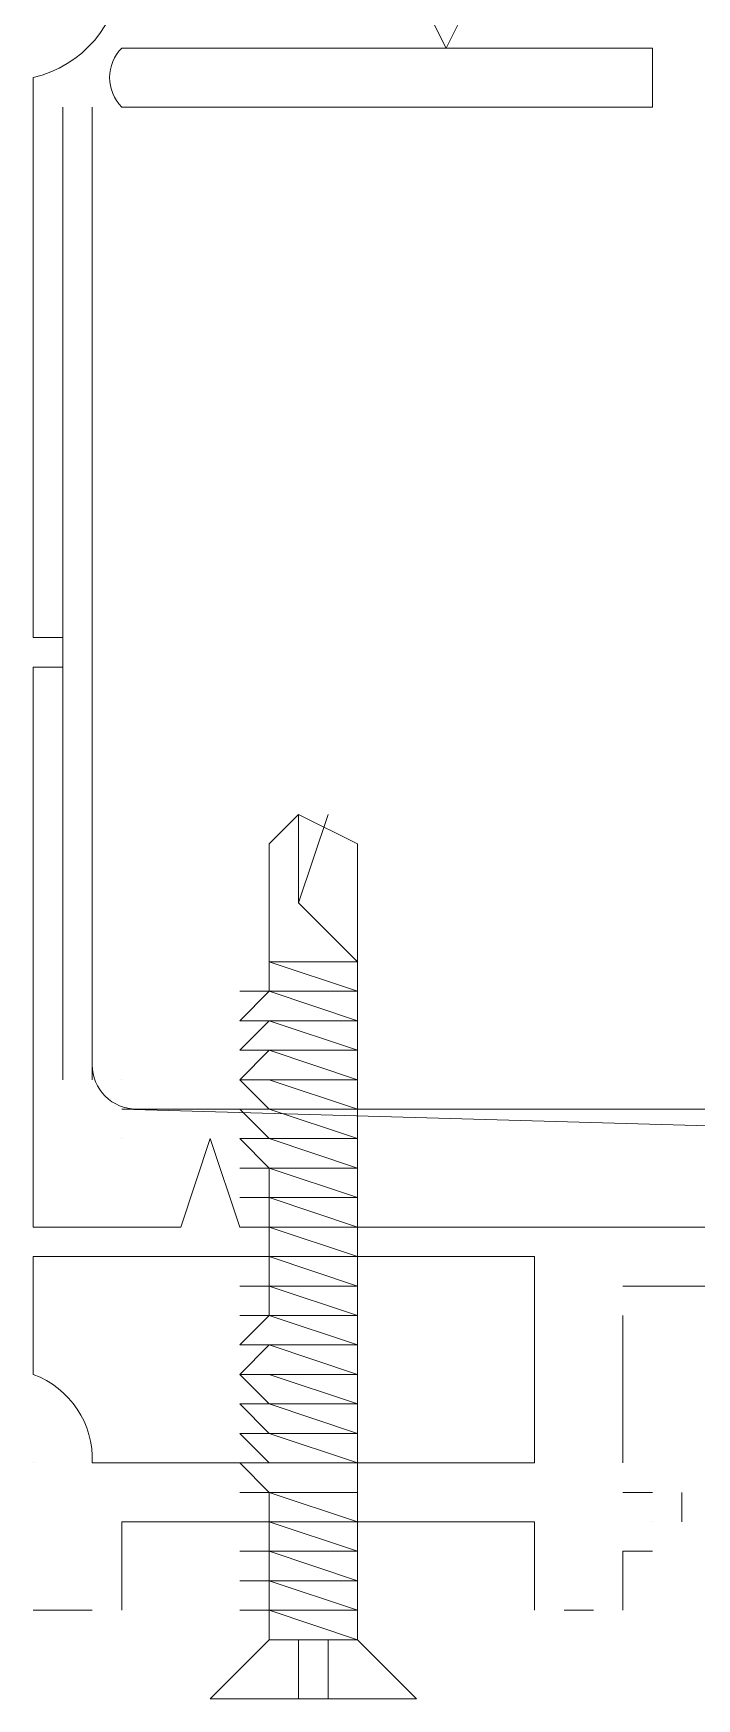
# Model space of a CAD drawing. Header units: millimetres. Extents: x 906 to 41302, y 848 to 28850.
# Drawn here: x 18372.7 to 18396.5, y 17780 to 17839.8 of the extents above; entities that cross this region are included whole.
import ezdxf

# ---------------------------------------------------------------- set-up
doc = ezdxf.new("R2010")
doc.units = ezdxf.units.MM
doc.layers.add('PDF_X-단위세대$및$주동평면도$A-DOOR', color=7, linetype='Continuous')

msp = doc.modelspace()

# ---------------------------------------------------------------- linework, layer by layer
at = {"layer": 'PDF_X-단위세대$및$주동평면도$A-DOOR', "lineweight": 5}
for points in [[(18411.837, 17841.395), (18405.487, 17841.395), (18404.428, 17839.278), (18403.37, 17841.395), (18388.553, 17841.395), (18387.495, 17839.278), (18386.437, 17841.395), (18375.853, 17841.924, -0.326664), (18372.678, 17838.22), (18372.678, 17818.111), (18373.737, 17818.111), (18373.737, 17817.053), (18372.678, 17817.053), (18372.678, 17796.945), (18377.97, 17796.945), (18379.028, 17800.12), (18380.087, 17796.945), (18398.078, 17796.945)], [(18412.895, 17800.12), (18375.853, 17801.178), (18413.424, 17801.178, 0.414215), (18416.07, 17803.295), (18416.07, 17798.003)]]:
    msp.add_lwpolyline(points, format="xyb", dxfattribs=at)
for points in [[(18375.853, 17839.278), (18394.903, 17839.278), (18394.903, 17837.161), (18375.853, 17837.161, -0.414215)], [(18374.795, 17788.478), (18390.67, 17788.478), (18390.67, 17795.886), (18372.678, 17795.886), (18372.678, 17791.653, -0.326664)]]:
    msp.add_lwpolyline(points, format="xyb", close=True, dxfattribs=at)
for points in [[(18375.853, 17839.278), (18375.853, 17839.278)], [(18387.495, 17839.278), (18387.495, 17839.278)], [(18372.678, 17838.22), (18372.678, 17838.22)], [(18373.737, 17837.161), (18373.737, 17802.236)], [(18373.737, 17837.161), (18373.737, 17837.161)], [(18374.795, 17837.161), (18374.795, 17802.236)], [(18374.795, 17837.161), (18374.795, 17837.161)], [(18375.853, 17837.161), (18375.853, 17837.161)], [(18394.903, 17837.161), (18394.903, 17837.161)], [(18372.678, 17818.111), (18372.678, 17818.111)], [(18373.737, 17818.111), (18373.737, 17818.111)], [(18372.678, 17817.053), (18372.678, 17817.053)], [(18373.737, 17817.053), (18373.737, 17817.053)], [(18383.262, 17811.761), (18382.203, 17808.586), (18382.203, 17811.761)], [(18381.145, 17810.703), (18381.145, 17810.703)], [(18384.32, 17810.703), (18384.32, 17810.703)], [(18384.32, 17806.47), (18382.203, 17808.586)], [(18381.145, 17806.47), (18381.145, 17806.47)], [(18381.145, 17806.47), (18381.145, 17806.47)], [(18381.145, 17805.411), (18381.145, 17806.47), (18381.145, 17805.411)], [(18384.32, 17805.411), (18381.145, 17806.47), (18384.32, 17805.411)], [(18384.32, 17805.411), (18384.32, 17806.47), (18384.32, 17805.411)], [(18384.32, 17806.47), (18384.32, 17806.47)], [(18384.32, 17806.47), (18384.32, 17806.47)], [(18380.087, 17805.411), (18380.087, 17805.411)], [(18380.087, 17805.411), (18380.087, 17805.411)], [(18380.087, 17805.411), (18380.087, 17805.411)], [(18380.087, 17805.411), (18380.087, 17805.411)], [(18381.145, 17805.411), (18384.32, 17804.353), (18381.145, 17805.411)], [(18381.145, 17805.411), (18384.32, 17804.353), (18381.145, 17805.411)], [(18381.145, 17805.411), (18381.145, 17805.411)], [(18381.145, 17805.411), (18381.145, 17805.411)], [(18381.145, 17805.411), (18381.145, 17805.411)], [(18381.145, 17805.411), (18381.145, 17805.411)], [(18381.145, 17805.411), (18381.145, 17805.411)], [(18381.145, 17805.411), (18381.145, 17805.411)], [(18381.145, 17805.411), (18381.145, 17805.411)], [(18381.145, 17805.411), (18381.145, 17805.411)], [(18381.145, 17805.411), (18381.145, 17805.411)], [(18381.145, 17805.411), (18381.145, 17805.411)], [(18384.32, 17805.411), (18384.32, 17805.411)], [(18384.32, 17805.411), (18384.32, 17805.411)], [(18384.32, 17805.411), (18384.32, 17805.411)], [(18384.32, 17805.411), (18384.32, 17805.411)], [(18384.32, 17805.411), (18384.32, 17805.411)], [(18380.087, 17804.353), (18380.087, 17804.353)], [(18380.087, 17804.353), (18380.087, 17804.353)], [(18380.087, 17804.353), (18380.087, 17804.353)], [(18380.087, 17804.353), (18380.087, 17804.353)], [(18381.145, 17804.353), (18381.145, 17804.353)], [(18381.145, 17804.353), (18381.145, 17804.353)], [(18381.145, 17804.353), (18381.145, 17804.353)], [(18381.145, 17804.353), (18381.145, 17804.353)], [(18381.145, 17804.353), (18381.145, 17804.353)], [(18381.145, 17804.353), (18384.32, 17803.295)], [(18381.145, 17804.353), (18381.145, 17804.353)], [(18384.32, 17804.353), (18384.32, 17804.353)], [(18384.32, 17804.353), (18384.32, 17804.353)], [(18384.32, 17804.353), (18384.32, 17804.353)], [(18384.32, 17804.353), (18384.32, 17804.353)], [(18384.32, 17804.353), (18384.32, 17804.353)], [(18384.32, 17804.353), (18384.32, 17804.353)], [(18384.32, 17804.353), (18384.32, 17804.353)], [(18380.087, 17803.295), (18380.087, 17803.295)], [(18380.087, 17803.295), (18380.087, 17803.295)], [(18381.145, 17803.295), (18381.145, 17803.295)], [(18381.145, 17803.295), (18381.145, 17803.295)], [(18381.145, 17803.295), (18381.145, 17803.295)], [(18381.145, 17803.295), (18384.32, 17802.236)], [(18381.145, 17803.295), (18381.145, 17803.295)], [(18381.145, 17803.295), (18381.145, 17803.295)], [(18384.32, 17803.295), (18384.32, 17803.295)], [(18384.32, 17803.295), (18384.32, 17803.295)], [(18384.32, 17803.295), (18384.32, 17803.295)], [(18384.32, 17803.295), (18384.32, 17803.295)], [(18384.32, 17803.295), (18384.32, 17803.295)], [(18373.737, 17802.236), (18373.737, 17802.236)], [(18374.795, 17802.236), (18374.795, 17802.236)], [(18375.853, 17802.236), (18375.853, 17802.236)], [(18380.087, 17802.236), (18380.087, 17802.236)], [(18380.087, 17802.236), (18380.087, 17802.236)], [(18380.087, 17802.236), (18380.087, 17802.236)], [(18380.087, 17802.236), (18380.087, 17802.236)], [(18381.145, 17802.236), (18380.087, 17802.236)], [(18380.087, 17802.236), (18380.087, 17802.236)], [(18380.087, 17802.236), (18380.087, 17802.236)], [(18381.145, 17802.236), (18381.145, 17802.236)], [(18381.145, 17802.236), (18381.145, 17802.236)], [(18381.145, 17802.236), (18381.145, 17802.236)], [(18381.145, 17802.236), (18381.145, 17802.236)], [(18381.145, 17802.236), (18381.145, 17802.236)], [(18384.32, 17802.236), (18384.32, 17802.236)], [(18384.32, 17802.236), (18384.32, 17802.236)], [(18384.32, 17802.236), (18384.32, 17802.236)], [(18384.32, 17802.236), (18384.32, 17802.236)], [(18384.32, 17802.236), (18384.32, 17802.236)], [(18384.32, 17802.236), (18384.32, 17802.236)], [(18384.32, 17802.236), (18384.32, 17802.236)], [(18375.853, 17801.178), (18375.853, 17801.178)], [(18380.087, 17801.178), (18380.087, 17801.178)], [(18380.087, 17801.178), (18380.087, 17801.178)], [(18381.145, 17801.178), (18381.145, 17801.178)], [(18381.145, 17801.178), (18381.145, 17801.178)], [(18381.145, 17801.178), (18381.145, 17801.178)], [(18381.145, 17801.178), (18381.145, 17801.178)], [(18381.145, 17801.178), (18384.32, 17800.12)], [(18381.145, 17801.178), (18381.145, 17801.178)], [(18381.145, 17801.178), (18381.145, 17801.178)], [(18384.32, 17801.178), (18384.32, 17801.178)], [(18384.32, 17801.178), (18384.32, 17801.178)], [(18384.32, 17801.178), (18384.32, 17801.178)], [(18384.32, 17801.178), (18384.32, 17801.178)], [(18384.32, 17801.178), (18384.32, 17801.178)], [(18384.32, 17801.178), (18384.32, 17801.178)], [(18384.32, 17801.178), (18384.32, 17801.178)], [(18375.853, 17800.12), (18375.853, 17800.12)], [(18379.028, 17800.12), (18379.028, 17800.12)], [(18380.087, 17800.12), (18380.087, 17800.12)], [(18380.087, 17800.12), (18380.087, 17800.12)], [(18381.145, 17800.12), (18381.145, 17800.12)], [(18381.145, 17800.12), (18381.145, 17800.12)], [(18381.145, 17800.12), (18381.145, 17800.12)], [(18381.145, 17800.12), (18384.32, 17799.061), (18381.145, 17799.061), (18384.32, 17798.003), (18381.145, 17798.003), (18384.32, 17796.945)], [(18381.145, 17800.12), (18381.145, 17800.12)], [(18381.145, 17800.12), (18381.145, 17800.12)], [(18384.32, 17800.12), (18384.32, 17800.12)], [(18384.32, 17800.12), (18384.32, 17800.12)], [(18384.32, 17800.12), (18384.32, 17800.12)], [(18384.32, 17800.12), (18384.32, 17800.12)], [(18384.32, 17800.12), (18384.32, 17800.12)], [(18380.087, 17799.061), (18380.087, 17799.061)], [(18380.087, 17799.061), (18381.145, 17799.061), (18380.087, 17799.061)], [(18381.145, 17796.945), (18381.145, 17798.003), (18380.087, 17798.003), (18381.145, 17798.003), (18381.145, 17799.061)], [(18380.087, 17799.061), (18380.087, 17799.061)], [(18381.145, 17799.061), (18381.145, 17799.061)], [(18381.145, 17799.061), (18381.145, 17799.061)], [(18381.145, 17799.061), (18384.32, 17799.061), (18381.145, 17799.061)], [(18381.145, 17799.061), (18381.145, 17799.061)], [(18381.145, 17799.061), (18381.145, 17799.061)], [(18381.145, 17799.061), (18381.145, 17799.061)], [(18384.32, 17799.061), (18384.32, 17799.061)], [(18384.32, 17799.061), (18384.32, 17799.061)], [(18384.32, 17799.061), (18384.32, 17799.061)], [(18384.32, 17799.061), (18384.32, 17799.061)], [(18384.32, 17799.061), (18384.32, 17799.061)], [(18372.678, 17798.003), (18372.678, 17798.003)], [(18380.087, 17798.003), (18380.087, 17798.003)], [(18380.087, 17798.003), (18380.087, 17798.003)], [(18381.145, 17798.003), (18381.145, 17798.003)], [(18381.145, 17798.003), (18381.145, 17798.003)], [(18381.145, 17798.003), (18381.145, 17798.003)], [(18381.145, 17798.003), (18381.145, 17798.003)], [(18384.32, 17798.003), (18384.32, 17798.003)], [(18384.32, 17798.003), (18384.32, 17798.003)], [(18384.32, 17798.003), (18384.32, 17798.003)], [(18384.32, 17798.003), (18384.32, 17798.003)], [(18372.678, 17796.945), (18372.678, 17796.945)], [(18377.97, 17796.945), (18377.97, 17796.945)], [(18380.087, 17796.945), (18380.087, 17796.945)], [(18380.087, 17796.945), (18380.087, 17796.945)], [(18380.087, 17796.945), (18380.087, 17796.945)], [(18380.087, 17796.945), (18380.087, 17796.945)], [(18380.087, 17796.945), (18380.087, 17796.945)], [(18381.145, 17796.945), (18381.145, 17796.945)], [(18381.145, 17796.945), (18381.145, 17796.945)], [(18381.145, 17796.945), (18381.145, 17796.945)], [(18381.145, 17796.945), (18381.145, 17796.945)], [(18381.145, 17796.945), (18381.145, 17796.945)], [(18381.145, 17796.945), (18381.145, 17796.945)], [(18381.145, 17796.945), (18381.145, 17796.945)], [(18381.145, 17796.945), (18381.145, 17796.945)], [(18381.145, 17796.945), (18381.145, 17796.945)], [(18381.145, 17796.945), (18381.145, 17796.945)], [(18381.145, 17796.945), (18381.145, 17796.945)], [(18384.32, 17796.945), (18384.32, 17796.945)], [(18384.32, 17796.945), (18384.32, 17796.945)], [(18384.32, 17796.945), (18384.32, 17796.945)], [(18384.32, 17796.945), (18384.32, 17796.945)], [(18384.32, 17796.945), (18384.32, 17796.945)], [(18384.32, 17796.945), (18384.32, 17796.945)], [(18384.32, 17796.945), (18384.32, 17796.945)], [(18372.678, 17795.886), (18372.678, 17795.886)], [(18380.087, 17795.886), (18380.087, 17795.886)], [(18380.087, 17795.886), (18380.087, 17795.886)], [(18380.087, 17795.886), (18380.087, 17795.886)], [(18380.087, 17795.886), (18380.087, 17795.886)], [(18381.145, 17795.886), (18381.145, 17795.886)], [(18381.145, 17795.886), (18381.145, 17795.886)], [(18381.145, 17795.886), (18381.145, 17795.886)], [(18381.145, 17795.886), (18381.145, 17795.886)], [(18381.145, 17795.886), (18381.145, 17795.886)], [(18381.145, 17795.886), (18381.145, 17795.886)], [(18381.145, 17795.886), (18381.145, 17795.886)], [(18381.145, 17795.886), (18381.145, 17795.886)], [(18384.32, 17795.886), (18384.32, 17795.886)], [(18384.32, 17795.886), (18384.32, 17795.886)], [(18384.32, 17795.886), (18384.32, 17795.886)], [(18384.32, 17795.886), (18384.32, 17795.886)], [(18384.32, 17795.886), (18384.32, 17795.886)], [(18384.32, 17795.886), (18384.32, 17795.886)], [(18390.67, 17795.886), (18390.67, 17795.886)], [(18384.32, 17793.77), (18381.145, 17793.77), (18380.087, 17793.77), (18381.145, 17793.77), (18380.087, 17793.77), (18381.145, 17793.77), (18381.145, 17794.828), (18384.32, 17794.828), (18384.32, 17793.77), (18384.32, 17792.711)], [(18380.087, 17794.828), (18380.087, 17794.828)], [(18380.087, 17794.828), (18380.087, 17794.828)], [(18381.145, 17794.828), (18381.145, 17794.828)], [(18381.145, 17794.828), (18381.145, 17794.828)], [(18381.145, 17794.828), (18381.145, 17794.828)], [(18381.145, 17794.828), (18381.145, 17794.828)], [(18381.145, 17794.828), (18381.145, 17794.828)], [(18384.32, 17794.828), (18384.32, 17794.828)], [(18384.32, 17794.828), (18384.32, 17794.828)], [(18384.32, 17794.828), (18384.32, 17794.828)], [(18384.32, 17794.828), (18384.32, 17794.828)], [(18384.32, 17794.828), (18384.32, 17794.828)], [(18408.662, 17794.828), (18393.845, 17794.828)], [(18393.845, 17794.828), (18393.845, 17794.828)], [(18380.087, 17793.77), (18380.087, 17793.77)], [(18380.087, 17793.77), (18380.087, 17793.77)], [(18381.145, 17793.77), (18384.32, 17792.711), (18381.145, 17793.77)], [(18381.145, 17793.77), (18381.145, 17793.77)], [(18381.145, 17793.77), (18381.145, 17793.77)], [(18384.32, 17792.711), (18381.145, 17793.77), (18384.32, 17792.711)], [(18381.145, 17793.77), (18381.145, 17793.77)], [(18381.145, 17793.77), (18381.145, 17793.77)], [(18384.32, 17793.77), (18384.32, 17793.77)], [(18384.32, 17793.77), (18384.32, 17793.77)], [(18384.32, 17793.77), (18384.32, 17793.77)], [(18384.32, 17793.77), (18384.32, 17793.77)], [(18393.845, 17788.478), (18393.845, 17793.77)], [(18393.845, 17793.77), (18393.845, 17793.77)], [(18380.087, 17792.711), (18380.087, 17792.711)], [(18380.087, 17792.711), (18380.087, 17792.711)], [(18380.087, 17792.711), (18380.087, 17792.711)], [(18380.087, 17792.711), (18380.087, 17792.711)], [(18381.145, 17792.711), (18381.145, 17792.711)], [(18381.145, 17792.711), (18381.145, 17792.711)], [(18381.145, 17792.711), (18381.145, 17792.711)], [(18381.145, 17792.711), (18381.145, 17792.711)], [(18381.145, 17792.711), (18381.145, 17792.711)], [(18381.145, 17792.711), (18381.145, 17792.711)], [(18381.145, 17792.711), (18381.145, 17792.711)], [(18381.145, 17792.711), (18381.145, 17792.711)], [(18384.32, 17792.711), (18384.32, 17792.711)], [(18384.32, 17792.711), (18384.32, 17792.711)], [(18384.32, 17792.711), (18384.32, 17792.711)], [(18384.32, 17792.711), (18384.32, 17792.711)], [(18384.32, 17792.711), (18384.32, 17792.711)], [(18384.32, 17792.711), (18384.32, 17792.711)], [(18384.32, 17792.711), (18384.32, 17792.711)], [(18384.32, 17792.711), (18384.32, 17792.711)], [(18372.678, 17791.653), (18372.678, 17791.653)], [(18380.087, 17791.653), (18380.087, 17791.653)], [(18380.087, 17791.653), (18380.087, 17791.653)], [(18380.087, 17791.653), (18380.087, 17791.653)], [(18380.087, 17791.653), (18380.087, 17791.653)], [(18380.087, 17791.653), (18380.087, 17791.653)], [(18380.087, 17791.653), (18380.087, 17791.653)], [(18381.145, 17791.653), (18381.145, 17791.653)], [(18381.145, 17791.653), (18381.145, 17791.653)], [(18381.145, 17791.653), (18381.145, 17791.653)], [(18381.145, 17791.653), (18381.145, 17791.653)], [(18381.145, 17791.653), (18381.145, 17791.653)], [(18381.145, 17791.653), (18384.32, 17790.595)], [(18381.145, 17791.653), (18381.145, 17791.653)], [(18384.32, 17791.653), (18384.32, 17791.653)], [(18384.32, 17791.653), (18384.32, 17791.653)], [(18384.32, 17791.653), (18384.32, 17791.653)], [(18384.32, 17791.653), (18384.32, 17791.653)], [(18380.087, 17790.595), (18380.087, 17790.595)], [(18380.087, 17790.595), (18380.087, 17790.595)], [(18380.087, 17790.595), (18380.087, 17790.595)], [(18381.145, 17790.595), (18380.087, 17790.595), (18381.145, 17790.595)], [(18380.087, 17790.595), (18380.087, 17790.595)], [(18381.145, 17790.595), (18381.145, 17790.595)], [(18381.145, 17790.595), (18381.145, 17790.595)], [(18381.145, 17790.595), (18381.145, 17790.595)], [(18381.145, 17790.595), (18381.145, 17790.595)], [(18381.145, 17790.595), (18381.145, 17790.595)], [(18381.145, 17790.595), (18381.145, 17790.595)], [(18384.32, 17790.595), (18384.32, 17790.595)], [(18384.32, 17790.595), (18384.32, 17790.595)], [(18384.32, 17790.595), (18384.32, 17790.595)], [(18384.32, 17790.595), (18384.32, 17790.595)], [(18380.087, 17789.536), (18380.087, 17789.536)], [(18380.087, 17789.536), (18380.087, 17789.536)], [(18380.087, 17789.536), (18380.087, 17789.536)], [(18380.087, 17789.536), (18380.087, 17789.536)], [(18381.145, 17789.536), (18381.145, 17789.536)], [(18381.145, 17789.536), (18381.145, 17789.536)], [(18381.145, 17789.536), (18381.145, 17789.536)], [(18381.145, 17789.536), (18381.145, 17789.536)], [(18381.145, 17789.536), (18381.145, 17789.536)], [(18381.145, 17789.536), (18381.145, 17789.536)], [(18384.32, 17789.536), (18384.32, 17789.536)], [(18384.32, 17789.536), (18384.32, 17789.536)], [(18384.32, 17789.536), (18384.32, 17789.536)], [(18384.32, 17789.536), (18384.32, 17789.536)], [(18384.32, 17789.536), (18384.32, 17789.536)], [(18372.678, 17788.478), (18372.678, 17788.478)], [(18372.678, 17788.478), (18372.678, 17788.478)], [(18374.795, 17788.478), (18374.795, 17788.478)], [(18380.087, 17788.478), (18380.087, 17788.478)], [(18380.087, 17788.478), (18380.087, 17788.478)], [(18380.087, 17788.478), (18380.087, 17788.478)], [(18380.087, 17788.478), (18380.087, 17788.478)], [(18381.145, 17788.478), (18381.145, 17788.478)], [(18381.145, 17788.478), (18381.145, 17788.478)], [(18381.145, 17788.478), (18381.145, 17788.478)], [(18381.145, 17788.478), (18384.32, 17788.478), (18381.145, 17788.478)], [(18381.145, 17788.478), (18384.32, 17788.478), (18381.145, 17788.478)], [(18381.145, 17788.478), (18381.145, 17788.478)], [(18381.145, 17788.478), (18381.145, 17788.478)], [(18381.145, 17788.478), (18381.145, 17788.478)], [(18381.145, 17788.478), (18381.145, 17788.478)], [(18384.32, 17788.478), (18384.32, 17788.478)], [(18384.32, 17788.478), (18384.32, 17788.478)], [(18384.32, 17788.478), (18384.32, 17788.478)], [(18384.32, 17788.478), (18384.32, 17788.478)], [(18384.32, 17788.478), (18384.32, 17788.478)], [(18384.32, 17788.478), (18384.32, 17788.478)], [(18384.32, 17788.478), (18384.32, 17788.478)], [(18384.32, 17788.478), (18384.32, 17788.478)], [(18390.67, 17788.478), (18390.67, 17788.478)], [(18393.845, 17788.478), (18393.845, 17788.478)], [(18382.203, 17782.128), (18381.145, 17782.128), (18384.32, 17782.128), (18386.437, 17780.011), (18379.028, 17780.011), (18381.145, 17782.128), (18381.145, 17783.186), (18381.145, 17784.245), (18380.087, 17784.245), (18381.145, 17784.245), (18381.145, 17785.303), (18380.087, 17785.303), (18381.145, 17785.303), (18381.145, 17786.361), (18380.087, 17786.361), (18381.145, 17786.361), (18381.145, 17787.42), (18384.32, 17787.42), (18381.145, 17787.42)], [(18380.087, 17787.42), (18380.087, 17787.42)], [(18380.087, 17787.42), (18380.087, 17787.42)], [(18380.087, 17787.42), (18380.087, 17787.42)], [(18380.087, 17787.42), (18380.087, 17787.42)], [(18381.145, 17787.42), (18381.145, 17787.42)], [(18381.145, 17787.42), (18381.145, 17787.42)], [(18381.145, 17787.42), (18381.145, 17787.42)], [(18381.145, 17787.42), (18381.145, 17787.42)], [(18381.145, 17787.42), (18381.145, 17787.42)], [(18381.145, 17787.42), (18381.145, 17787.42)], [(18381.145, 17787.42), (18381.145, 17787.42)], [(18381.145, 17787.42), (18381.145, 17787.42)], [(18381.145, 17787.42), (18381.145, 17787.42)], [(18384.32, 17787.42), (18381.145, 17787.42), (18384.32, 17787.42)], [(18381.145, 17787.42), (18381.145, 17787.42)], [(18381.145, 17787.42), (18381.145, 17787.42)], [(18381.145, 17787.42), (18381.145, 17787.42)], [(18384.32, 17787.42), (18384.32, 17787.42)], [(18384.32, 17787.42), (18384.32, 17787.42)], [(18384.32, 17787.42), (18384.32, 17787.42)], [(18384.32, 17787.42), (18384.32, 17787.42)], [(18384.32, 17787.42), (18384.32, 17787.42)], [(18384.32, 17787.42), (18384.32, 17787.42)], [(18384.32, 17787.42), (18384.32, 17787.42)], [(18393.845, 17787.42), (18394.903, 17787.42)], [(18393.845, 17787.42), (18393.845, 17787.42)], [(18394.903, 17787.42), (18394.903, 17787.42)], [(18395.962, 17787.42), (18395.962, 17786.361)], [(18395.962, 17787.42), (18395.962, 17787.42)], [(18390.67, 17783.186), (18390.67, 17786.361), (18375.853, 17786.361), (18375.853, 17783.186)], [(18375.853, 17786.361), (18375.853, 17786.361)], [(18380.087, 17786.361), (18380.087, 17786.361)], [(18381.145, 17786.361), (18381.145, 17786.361)], [(18381.145, 17786.361), (18381.145, 17786.361)], [(18381.145, 17786.361), (18381.145, 17786.361)], [(18381.145, 17786.361), (18381.145, 17786.361)], [(18384.32, 17786.361), (18384.32, 17786.361)], [(18384.32, 17786.361), (18384.32, 17786.361)], [(18384.32, 17786.361), (18384.32, 17786.361)], [(18384.32, 17786.361), (18384.32, 17786.361)], [(18384.32, 17786.361), (18384.32, 17786.361)], [(18384.32, 17783.186), (18384.32, 17784.245), (18384.32, 17785.303), (18384.32, 17786.361)], [(18384.32, 17786.361), (18384.32, 17786.361)], [(18390.67, 17786.361), (18390.67, 17786.361)], [(18394.903, 17786.361), (18394.903, 17786.361)], [(18395.962, 17786.361), (18395.962, 17786.361)], [(18380.087, 17785.303), (18380.087, 17785.303)], [(18381.145, 17785.303), (18381.145, 17785.303)], [(18381.145, 17785.303), (18381.145, 17785.303)], [(18381.145, 17785.303), (18381.145, 17785.303)], [(18381.145, 17785.303), (18381.145, 17785.303)], [(18384.32, 17785.303), (18384.32, 17785.303)], [(18384.32, 17785.303), (18384.32, 17785.303)], [(18384.32, 17785.303), (18384.32, 17785.303)], [(18384.32, 17785.303), (18384.32, 17785.303)], [(18394.903, 17785.303), (18393.845, 17785.303), (18393.845, 17783.186)], [(18393.845, 17785.303), (18393.845, 17785.303)], [(18394.903, 17785.303), (18394.903, 17785.303)], [(18380.087, 17784.245), (18380.087, 17784.245)], [(18381.145, 17784.245), (18381.145, 17784.245)], [(18381.145, 17784.245), (18381.145, 17784.245)], [(18381.145, 17784.245), (18381.145, 17784.245)], [(18384.32, 17784.245), (18384.32, 17784.245)], [(18384.32, 17784.245), (18384.32, 17784.245)], [(18384.32, 17784.245), (18384.32, 17784.245)], [(18384.32, 17784.245), (18384.32, 17784.245)], [(18374.795, 17783.186), (18372.678, 17783.186)], [(18372.678, 17783.186), (18372.678, 17783.186)], [(18374.795, 17783.186), (18374.795, 17783.186)], [(18375.853, 17783.186), (18375.853, 17783.186)], [(18380.087, 17783.186), (18380.087, 17783.186)], [(18381.145, 17783.186), (18381.145, 17783.186)], [(18381.145, 17783.186), (18381.145, 17783.186)], [(18384.32, 17783.186), (18384.32, 17783.186)], [(18384.32, 17783.186), (18384.32, 17783.186)], [(18384.32, 17783.186), (18384.32, 17783.186)], [(18390.67, 17783.186), (18390.67, 17783.186)], [(18392.787, 17783.186), (18391.728, 17783.186)], [(18391.728, 17783.186), (18391.728, 17783.186)], [(18392.787, 17783.186), (18392.787, 17783.186)], [(18393.845, 17783.186), (18393.845, 17783.186)], [(18381.145, 17782.128), (18381.145, 17782.128)], [(18382.203, 17780.011), (18382.203, 17782.128), (18383.262, 17782.128), (18383.262, 17780.011)], [(18384.32, 17782.128), (18384.32, 17782.128)], [(18384.32, 17782.128), (18384.32, 17782.128)], [(18386.437, 17780.011), (18386.437, 17780.011)]]:
    msp.add_lwpolyline(points, dxfattribs=at)
for points in [[(18382.203, 17811.761), (18384.32, 17810.703), (18384.32, 17806.47), (18381.145, 17806.47), (18381.145, 17810.703)], [(18384.32, 17804.353), (18381.145, 17804.353), (18380.087, 17804.353), (18381.145, 17805.411), (18380.087, 17805.411), (18381.145, 17805.411), (18381.145, 17806.47), (18384.32, 17805.411)], [(18381.145, 17806.47), (18384.32, 17805.411), (18381.145, 17805.411)], [(18381.145, 17805.411), (18384.32, 17805.411), (18384.32, 17804.353), (18381.145, 17805.411), (18380.087, 17805.411)], [(18381.145, 17805.411), (18384.32, 17805.411), (18384.32, 17804.353), (18381.145, 17805.411), (18380.087, 17805.411)], [(18384.32, 17804.353), (18381.145, 17805.411), (18380.087, 17804.353), (18381.145, 17804.353)], [(18384.32, 17804.353), (18381.145, 17805.411), (18380.087, 17804.353), (18381.145, 17804.353)], [(18384.32, 17804.353), (18384.32, 17803.295), (18384.32, 17802.236), (18384.32, 17801.178), (18384.32, 17800.12), (18384.32, 17799.061), (18384.32, 17798.003), (18384.32, 17796.945), (18384.32, 17795.886), (18384.32, 17794.828), (18384.32, 17793.77), (18384.32, 17792.711), (18384.32, 17791.653), (18384.32, 17790.595), (18384.32, 17789.536), (18384.32, 17788.478), (18384.32, 17787.42), (18384.32, 17786.361), (18381.145, 17786.361), (18381.145, 17787.42), (18380.087, 17787.42), (18381.145, 17787.42), (18380.087, 17788.478), (18381.145, 17788.478), (18380.087, 17789.536), (18381.145, 17789.536), (18380.087, 17790.595), (18381.145, 17790.595), (18380.087, 17791.653), (18381.145, 17791.653), (18380.087, 17791.653), (18381.145, 17792.711), (18380.087, 17792.711), (18381.145, 17793.77), (18380.087, 17793.77), (18381.145, 17793.77), (18381.145, 17794.828), (18380.087, 17794.828), (18381.145, 17794.828), (18381.145, 17795.886), (18380.087, 17795.886), (18381.145, 17795.886), (18381.145, 17796.945), (18380.087, 17796.945), (18381.145, 17796.945), (18381.145, 17798.003), (18380.087, 17798.003), (18381.145, 17798.003), (18381.145, 17799.061), (18380.087, 17799.061), (18381.145, 17799.061), (18380.087, 17800.12), (18381.145, 17800.12), (18380.087, 17801.178), (18381.145, 17801.178), (18380.087, 17802.236), (18381.145, 17802.236), (18380.087, 17802.236), (18381.145, 17803.295), (18380.087, 17803.295), (18381.145, 17804.353), (18380.087, 17804.353), (18381.145, 17805.411), (18380.087, 17805.411), (18381.145, 17805.411), (18384.32, 17805.411)], [(18384.32, 17803.295), (18381.145, 17803.295), (18380.087, 17803.295), (18381.145, 17804.353)], [(18381.145, 17804.353), (18384.32, 17804.353), (18384.32, 17803.295)], [(18384.32, 17802.236), (18381.145, 17802.236), (18380.087, 17802.236), (18381.145, 17803.295)], [(18381.145, 17803.295), (18384.32, 17803.295), (18384.32, 17802.236)], [(18381.145, 17802.236), (18384.32, 17801.178), (18381.145, 17801.178), (18380.087, 17802.236)], [(18381.145, 17802.236), (18384.32, 17801.178), (18381.145, 17801.178), (18380.087, 17802.236)], [(18381.145, 17802.236), (18384.32, 17802.236), (18384.32, 17801.178), (18381.145, 17801.178), (18380.087, 17802.236)], [(18381.145, 17802.236), (18384.32, 17802.236), (18384.32, 17801.178)], [(18381.145, 17802.236), (18384.32, 17802.236), (18384.32, 17801.178)], [(18384.32, 17800.12), (18381.145, 17800.12), (18380.087, 17801.178), (18381.145, 17801.178)], [(18381.145, 17801.178), (18384.32, 17801.178), (18384.32, 17800.12)], [(18384.32, 17799.061), (18381.145, 17799.061), (18380.087, 17800.12), (18381.145, 17800.12)], [(18384.32, 17799.061), (18381.145, 17800.12), (18384.32, 17800.12)], [(18381.145, 17799.061), (18384.32, 17799.061), (18384.32, 17798.003), (18381.145, 17799.061), (18380.087, 17799.061)], [(18381.145, 17799.061), (18384.32, 17798.003), (18381.145, 17798.003)], [(18381.145, 17798.003), (18384.32, 17798.003), (18384.32, 17796.945), (18381.145, 17798.003), (18380.087, 17798.003)], [(18381.145, 17798.003), (18384.32, 17796.945), (18381.145, 17796.945)], [(18384.32, 17795.886), (18381.145, 17796.945), (18380.087, 17796.945), (18381.145, 17796.945), (18384.32, 17796.945)], [(18384.32, 17795.886), (18384.32, 17796.945), (18381.145, 17796.945), (18380.087, 17796.945), (18381.145, 17796.945)], [(18384.32, 17794.828), (18381.145, 17795.886), (18380.087, 17795.886), (18381.145, 17795.886), (18381.145, 17796.945), (18380.087, 17796.945), (18381.145, 17796.945), (18384.32, 17796.945), (18384.32, 17795.886)], [(18384.32, 17795.886), (18381.145, 17795.886), (18381.145, 17796.945)], [(18384.32, 17795.886), (18381.145, 17796.945), (18381.145, 17795.886)], [(18381.145, 17795.886), (18384.32, 17795.886), (18384.32, 17794.828), (18381.145, 17795.886), (18380.087, 17795.886)], [(18381.145, 17795.886), (18384.32, 17795.886), (18384.32, 17794.828), (18381.145, 17795.886), (18380.087, 17795.886)], [(18381.145, 17795.886), (18384.32, 17794.828), (18381.145, 17794.828)], [(18381.145, 17794.828), (18384.32, 17794.828), (18384.32, 17793.77), (18381.145, 17794.828), (18380.087, 17794.828)], [(18381.145, 17793.77), (18384.32, 17793.77), (18381.145, 17794.828)], [(18381.145, 17793.77), (18384.32, 17792.711), (18381.145, 17792.711), (18380.087, 17792.711)], [(18381.145, 17793.77), (18384.32, 17792.711), (18381.145, 17792.711), (18380.087, 17792.711)], [(18384.32, 17791.653), (18381.145, 17791.653), (18380.087, 17791.653), (18381.145, 17792.711), (18380.087, 17792.711), (18381.145, 17793.77), (18384.32, 17792.711)], [(18381.145, 17793.77), (18380.087, 17793.77), (18381.145, 17793.77), (18384.32, 17793.77), (18384.32, 17792.711)], [(18384.32, 17791.653), (18381.145, 17791.653), (18380.087, 17791.653), (18381.145, 17792.711)], [(18384.32, 17791.653), (18381.145, 17792.711), (18380.087, 17791.653), (18381.145, 17791.653)], [(18384.32, 17791.653), (18381.145, 17792.711), (18384.32, 17792.711)], [(18384.32, 17791.653), (18381.145, 17792.711), (18384.32, 17792.711)], [(18384.32, 17790.595), (18381.145, 17790.595), (18380.087, 17791.653), (18381.145, 17791.653)], [(18384.32, 17790.595), (18381.145, 17791.653), (18384.32, 17791.653)], [(18384.32, 17786.361), (18381.145, 17787.42), (18380.087, 17787.42), (18381.145, 17787.42), (18380.087, 17788.478), (18381.145, 17788.478), (18380.087, 17789.536), (18381.145, 17789.536), (18380.087, 17790.595), (18381.145, 17790.595), (18384.32, 17789.536), (18384.32, 17788.478), (18384.32, 17787.42)], [(18384.32, 17789.536), (18381.145, 17789.536), (18380.087, 17790.595), (18381.145, 17790.595)], [(18384.32, 17789.536), (18381.145, 17790.595), (18380.087, 17790.595), (18381.145, 17789.536)], [(18384.32, 17789.536), (18381.145, 17790.595), (18384.32, 17790.595)], [(18381.145, 17789.536), (18384.32, 17788.478), (18381.145, 17788.478), (18380.087, 17789.536)], [(18381.145, 17789.536), (18384.32, 17788.478), (18381.145, 17788.478), (18380.087, 17789.536)], [(18384.32, 17788.478), (18381.145, 17789.536), (18384.32, 17789.536)], [(18384.32, 17788.478), (18381.145, 17789.536), (18384.32, 17789.536)], [(18384.32, 17787.42), (18381.145, 17787.42), (18380.087, 17788.478), (18381.145, 17788.478), (18384.32, 17788.478)], [(18384.32, 17787.42), (18384.32, 17788.478), (18381.145, 17788.478), (18380.087, 17788.478), (18381.145, 17787.42)], [(18384.32, 17786.361), (18381.145, 17787.42), (18380.087, 17787.42), (18381.145, 17787.42), (18384.32, 17787.42)], [(18384.32, 17786.361), (18384.32, 17787.42), (18381.145, 17787.42), (18380.087, 17787.42), (18381.145, 17787.42)], [(18381.145, 17787.42), (18384.32, 17786.361), (18381.145, 17786.361)], [(18384.32, 17785.303), (18381.145, 17786.361), (18380.087, 17786.361), (18381.145, 17786.361), (18384.32, 17786.361)], [(18381.145, 17786.361), (18384.32, 17785.303), (18381.145, 17785.303)], [(18384.32, 17784.245), (18381.145, 17785.303), (18380.087, 17785.303), (18381.145, 17785.303), (18384.32, 17785.303)], [(18384.32, 17784.245), (18381.145, 17784.245), (18381.145, 17785.303)], [(18381.145, 17784.245), (18384.32, 17784.245), (18384.32, 17783.186), (18381.145, 17784.245), (18380.087, 17784.245)], [(18384.32, 17783.186), (18381.145, 17783.186), (18381.145, 17784.245)], [(18381.145, 17783.186), (18384.32, 17783.186), (18384.32, 17782.128), (18381.145, 17783.186), (18380.087, 17783.186)], [(18381.145, 17782.128), (18384.32, 17782.128), (18386.437, 17780.011), (18379.028, 17780.011)]]:
    msp.add_lwpolyline(points, close=True, dxfattribs=at)
msp.add_arc((18376.382, 17802.765), 1.587, 179.99986, 270.00014, dxfattribs=at)

doc.saveas('drawing.dxf')
